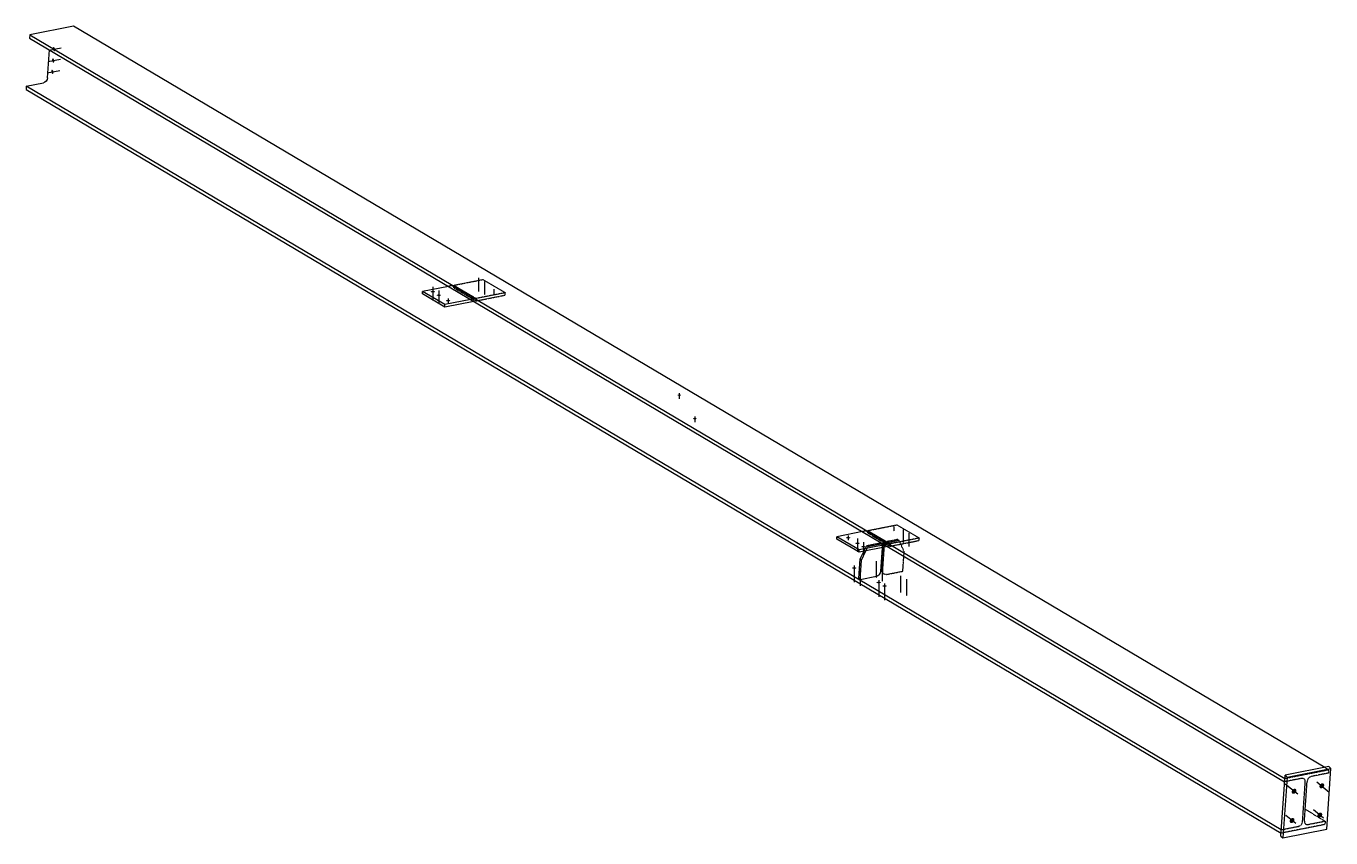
# Model space of a CAD drawing. Header units: millimetres. Extents: x 19 to 64856, y 9 to 4911.
# Drawn here: x 51043 to 58784, y 96 to 4911 of the extents above; entities that cross this region are included whole.
import ezdxf

# ---------------------------------------------------------------- set-up
doc = ezdxf.new("R2010")
doc.units = ezdxf.units.MM
doc.linetypes.add('DXK_LINE_DOT2', pattern=[3.9198, 1.9599, -1.9599])
doc.layers.add('STÅL', color=7, linetype='Continuous')

msp = doc.modelspace()

# ---------------------------------------------------------------- hatches: boundary and pattern name
at = {"layer": 'STÅL', "linetype": 'Continuous'}
for points in [[(51214.2, 4775.5), (51214.6, 4772.8), (51214.7, 4770.2), (51214.5, 4767.8), (51214.1, 4765.6), (51213.4, 4763.9), (51212.5, 4762.6), (51211.4, 4761.8), (51210.1, 4761.5), (51208.8, 4761.8), (51207.4, 4762.7), (51206.1, 4764.1), (51204.9, 4765.9), (51203.8, 4768.1), (51202.9, 4770.5), (51202.2, 4773.2), (51201.8, 4775.8), (51201.7, 4778.4), (51201.9, 4780.9), (51202.3, 4783), (51203, 4784.8), (51204, 4786.1), (51205.1, 4786.9), (51206.3, 4787.1), (51207.7, 4786.8), (51209, 4786), (51210.4, 4784.6), (51211.6, 4782.8), (51212.7, 4780.6), (51213.6, 4778.1)], [(51205.1, 4641), (51205.5, 4638.4), (51205.6, 4635.7), (51205.4, 4633.3), (51205, 4631.2), (51204.3, 4629.4), (51203.3, 4628.1), (51202.2, 4627.3), (51201, 4627), (51199.6, 4627.3), (51198.3, 4628.2), (51196.9, 4629.6), (51195.7, 4631.4), (51194.6, 4633.6), (51193.7, 4636), (51193.1, 4638.7), (51192.7, 4641.3), (51192.6, 4644), (51192.8, 4646.4), (51193.2, 4648.5), (51193.9, 4650.3), (51194.8, 4651.6), (51196, 4652.4), (51197.2, 4652.7), (51198.5, 4652.3), (51199.9, 4651.5), (51201.2, 4650.1), (51202.4, 4648.3), (51203.5, 4646.1), (51204.4, 4643.7)], [(51209.6, 4708.3), (51210, 4705.6), (51210.1, 4703), (51210, 4700.6), (51209.5, 4698.4), (51208.8, 4696.6), (51207.9, 4695.3), (51206.8, 4694.5), (51205.5, 4694.3), (51204.2, 4694.6), (51202.8, 4695.5), (51201.5, 4696.8), (51200.3, 4698.6), (51199.2, 4700.8), (51198.3, 4703.3), (51197.7, 4705.9), (51197.3, 4708.6), (51197.2, 4711.2), (51197.3, 4713.6), (51197.8, 4715.8), (51198.5, 4717.5), (51199.4, 4718.9), (51200.5, 4719.6), (51201.8, 4719.9), (51203.1, 4719.6), (51204.5, 4718.7), (51205.8, 4717.4), (51207, 4715.5), (51208.1, 4713.4), (51209, 4710.9)], [(53456.4, 3331.3), (53453.7, 3331.4), (53451.1, 3331.7), (53448.7, 3332.1), (53446.7, 3332.8), (53445.1, 3333.5), (53444, 3334.4), (53443.4, 3335.3), (53443.4, 3336.2), (53444, 3337.1), (53445.1, 3338), (53446.7, 3338.7), (53448.7, 3339.3), (53451.1, 3339.8), (53453.7, 3340.1), (53456.4, 3340.2), (53459.1, 3340.1), (53461.7, 3339.8), (53464, 3339.3), (53466, 3338.7), (53467.6, 3338), (53468.7, 3337.1), (53469.3, 3336.2), (53469.3, 3335.3), (53468.7, 3334.4), (53467.6, 3333.5), (53466, 3332.8), (53464, 3332.1), (53461.7, 3331.7), (53459.1, 3331.4)], [(53491.4, 3310.6), (53488.7, 3310.7), (53486.1, 3310.9), (53483.7, 3311.4), (53481.7, 3312), (53480.1, 3312.8), (53479, 3313.6), (53478.4, 3314.5), (53478.4, 3315.5), (53479, 3316.4), (53480.1, 3317.2), (53481.7, 3318), (53483.7, 3318.6), (53486.1, 3319.1), (53488.7, 3319.4), (53491.4, 3319.5), (53494.1, 3319.4), (53496.7, 3319.1), (53499, 3318.6), (53501, 3318), (53502.6, 3317.2), (53503.7, 3316.4), (53504.3, 3315.5), (53504.3, 3314.5), (53503.7, 3313.6), (53502.6, 3312.8), (53501, 3312), (53499, 3311.4), (53496.7, 3310.9), (53494.1, 3310.7)], [(53546.4, 3278), (53543.7, 3278.1), (53541.1, 3278.4), (53538.7, 3278.8), (53536.7, 3279.5), (53535.1, 3280.2), (53534, 3281.1), (53533.4, 3282), (53533.4, 3282.9), (53534, 3283.8), (53535.1, 3284.7), (53536.7, 3285.4), (53538.7, 3286), (53541.1, 3286.5), (53543.7, 3286.8), (53546.4, 3286.9), (53549.1, 3286.8), (53551.7, 3286.5), (53554, 3286), (53556, 3285.4), (53557.6, 3284.7), (53558.7, 3283.8), (53559.3, 3282.9), (53559.3, 3282), (53558.7, 3281.1), (53557.6, 3280.2), (53556, 3279.5), (53554, 3278.8), (53551.7, 3278.4), (53549.1, 3278.1)], [(54918.2, 2718.7), (54915.9, 2718.8), (54913.7, 2719), (54911.7, 2719.4), (54910, 2719.9), (54908.7, 2720.6), (54907.7, 2721.3), (54907.2, 2722.1), (54907.2, 2722.8), (54907.7, 2723.6), (54908.7, 2724.3), (54910, 2725), (54911.7, 2725.5), (54913.7, 2725.9), (54915.9, 2726.1), (54918.2, 2726.2), (54920.5, 2726.1), (54922.7, 2725.9), (54924.6, 2725.5), (54926.4, 2725), (54927.7, 2724.3), (54928.6, 2723.6), (54929.1, 2722.8), (54929.1, 2722.1), (54928.6, 2721.3), (54927.7, 2720.6), (54926.4, 2719.9), (54924.6, 2719.4), (54922.7, 2719), (54920.5, 2718.8)], [(55010.8, 2579), (55008.5, 2579.1), (55006.3, 2579.3), (55004.3, 2579.7), (55002.6, 2580.2), (55001.3, 2580.9), (55000.3, 2581.6), (54999.9, 2582.4), (54999.9, 2583.2), (55000.3, 2583.9), (55001.3, 2584.6), (55002.6, 2585.3), (55004.3, 2585.8), (55006.3, 2586.2), (55008.5, 2586.4), (55010.8, 2586.5), (55013.1, 2586.4), (55015.3, 2586.2), (55017.3, 2585.8), (55019, 2585.3), (55020.3, 2584.6), (55021.3, 2583.9), (55021.7, 2583.2), (55021.7, 2582.4), (55021.3, 2581.6), (55020.3, 2580.9), (55019, 2580.2), (55017.3, 2579.7), (55015.3, 2579.3), (55013.1, 2579.1)], [(55920.1, 1871.8), (55917.4, 1871.9), (55914.8, 1872.2), (55912.5, 1872.6), (55910.5, 1873.3), (55908.9, 1874), (55907.8, 1874.9), (55907.2, 1875.8), (55907.2, 1876.7), (55907.8, 1877.6), (55908.9, 1878.5), (55910.5, 1879.2), (55912.5, 1879.8), (55914.8, 1880.3), (55917.4, 1880.6), (55920.1, 1880.7), (55922.8, 1880.6), (55925.4, 1880.3), (55927.8, 1879.8), (55929.8, 1879.2), (55931.4, 1878.5), (55932.5, 1877.6), (55933.1, 1876.7), (55933.1, 1875.8), (55932.5, 1874.9), (55931.4, 1874), (55929.8, 1873.3), (55927.8, 1872.6), (55925.4, 1872.2), (55922.8, 1871.9)], [(55975.1, 1839.2), (55972.4, 1839.3), (55969.8, 1839.6), (55967.5, 1840.1), (55965.5, 1840.7), (55963.9, 1841.4), (55962.8, 1842.3), (55962.2, 1843.2), (55962.2, 1844.1), (55962.8, 1845), (55963.9, 1845.9), (55965.5, 1846.6), (55967.5, 1847.2), (55969.8, 1847.7), (55972.4, 1848), (55975.1, 1848.1), (55977.8, 1848), (55980.4, 1847.7), (55982.8, 1847.2), (55984.8, 1846.6), (55986.4, 1845.9), (55987.5, 1845), (55988.1, 1844.1), (55988.1, 1843.2), (55987.5, 1842.3), (55986.4, 1841.4), (55984.8, 1840.7), (55982.8, 1840.1), (55980.4, 1839.6), (55977.8, 1839.3)], [(56010.1, 1818.5), (56007.4, 1818.6), (56004.8, 1818.9), (56002.5, 1819.3), (56000.5, 1819.9), (55998.9, 1820.7), (55997.8, 1821.5), (55997.2, 1822.5), (55997.2, 1823.4), (55997.8, 1824.3), (55998.9, 1825.1), (56000.5, 1825.9), (56002.5, 1826.5), (56004.8, 1827), (56007.4, 1827.3), (56010.1, 1827.4), (56012.8, 1827.3), (56015.4, 1827), (56017.8, 1826.5), (56019.8, 1825.9), (56021.4, 1825.1), (56022.5, 1824.3), (56023.1, 1823.4), (56023.1, 1822.5), (56022.5, 1821.5), (56021.4, 1820.7), (56019.8, 1819.9), (56017.8, 1819.3), (56015.4, 1818.9), (56012.8, 1818.6)], [(55956, 1692.4), (55953.3, 1692.5), (55950.7, 1692.7), (55948.3, 1693.2), (55946.3, 1693.8), (55944.7, 1694.6), (55943.6, 1695.4), (55943, 1696.3), (55943, 1697.3), (55943.6, 1698.2), (55944.7, 1699), (55946.3, 1699.8), (55948.3, 1700.4), (55950.7, 1700.9), (55953.3, 1701.2), (55956, 1701.3), (55958.7, 1701.2), (55961.3, 1700.9), (55963.6, 1700.4), (55965.6, 1699.8), (55967.2, 1699), (55968.3, 1698.2), (55968.9, 1697.3), (55968.9, 1696.3), (55968.3, 1695.4), (55967.2, 1694.6), (55965.6, 1693.8), (55963.6, 1693.2), (55961.3, 1692.7), (55958.7, 1692.5)], [(56101, 1606.5), (56098.3, 1606.6), (56095.7, 1606.8), (56093.3, 1607.3), (56091.3, 1607.9), (56089.7, 1608.7), (56088.6, 1609.5), (56088, 1610.4), (56088, 1611.4), (56088.6, 1612.3), (56089.7, 1613.1), (56091.3, 1613.9), (56093.3, 1614.5), (56095.7, 1615), (56098.3, 1615.3), (56101, 1615.4), (56103.7, 1615.3), (56106.3, 1615), (56108.6, 1614.5), (56110.6, 1613.9), (56112.2, 1613.1), (56113.3, 1612.3), (56113.9, 1611.4), (56113.9, 1610.4), (56113.3, 1609.5), (56112.2, 1608.7), (56110.6, 1607.9), (56108.6, 1607.3), (56106.3, 1606.8), (56103.7, 1606.6)], [(56136, 1585.7), (56133.3, 1585.8), (56130.7, 1586.1), (56128.3, 1586.6), (56126.3, 1587.2), (56124.7, 1588), (56123.6, 1588.8), (56123, 1589.7), (56123, 1590.6), (56123.6, 1591.6), (56124.7, 1592.4), (56126.3, 1593.2), (56128.3, 1593.8), (56130.7, 1594.2), (56133.3, 1594.5), (56136, 1594.6), (56138.7, 1594.5), (56141.3, 1594.2), (56143.6, 1593.8), (56145.6, 1593.2), (56147.2, 1592.4), (56148.3, 1591.6), (56148.9, 1590.6), (56148.9, 1589.7), (56148.3, 1588.8), (56147.2, 1588), (56145.6, 1587.2), (56143.6, 1586.6), (56141.3, 1586.1), (56138.7, 1585.8)], [(58555.6, 380.6), (58558, 383.1), (58560.7, 385.1), (58563.7, 386.6), (58566.7, 387.4), (58569.6, 387.6), (58572.4, 387.2), (58574.8, 386.1), (58576.8, 384.4), (58578.4, 382.2), (58579.4, 379.6), (58579.7, 376.7), (58579.5, 373.6), (58578.6, 370.4), (58577.1, 367.4), (58575.2, 364.5), (58572.8, 362.1), (58570, 360.1), (58567.1, 358.6), (58564.1, 357.7), (58561.2, 357.5), (58558.4, 358), (58556, 359.1), (58553.9, 360.7), (58552.4, 362.9), (58551.4, 365.6), (58551.1, 368.5), (58551.3, 371.6), (58552.2, 374.7), (58553.7, 377.8)], [(58720.2, 412.8), (58722.6, 415.3), (58725.3, 417.3), (58728.2, 418.8), (58731.2, 419.7), (58734.1, 419.9), (58736.9, 419.4), (58739.3, 418.3), (58741.4, 416.6), (58742.9, 414.4), (58743.9, 411.8), (58744.2, 408.9), (58744, 405.8), (58743.1, 402.7), (58741.7, 399.6), (58739.7, 396.8), (58737.3, 394.3), (58734.6, 392.3), (58731.7, 390.8), (58728.7, 390), (58725.7, 389.8), (58723, 390.2), (58720.5, 391.3), (58718.5, 393), (58716.9, 395.2), (58716, 397.8), (58715.6, 400.7), (58715.9, 403.8), (58716.7, 407), (58718.2, 410)], [(58708.4, 239.5), (58710.8, 242), (58713.5, 244), (58716.4, 245.4), (58719.4, 246.3), (58722.3, 246.5), (58725.1, 246.1), (58727.6, 245), (58729.6, 243.3), (58731.1, 241.1), (58732.1, 238.5), (58732.5, 235.6), (58732.2, 232.4), (58731.3, 229.3), (58729.9, 226.2), (58727.9, 223.4), (58725.5, 221), (58722.8, 218.9), (58719.9, 217.5), (58716.9, 216.6), (58713.9, 216.4), (58711.2, 216.9), (58708.7, 217.9), (58706.7, 219.6), (58705.2, 221.8), (58704.2, 224.4), (58703.8, 227.4), (58704.1, 230.5), (58705, 233.6), (58706.4, 236.7)], [(58543.8, 207), (58546.2, 209.5), (58548.9, 211.5), (58551.9, 213), (58554.9, 213.8), (58557.8, 214), (58560.6, 213.6), (58563, 212.5), (58565, 210.8), (58566.6, 208.6), (58567.6, 206), (58567.9, 203.1), (58567.7, 200), (58566.8, 196.8), (58565.3, 193.8), (58563.4, 190.9), (58561, 188.5), (58558.2, 186.4), (58555.3, 185), (58552.3, 184.1), (58549.4, 183.9), (58546.6, 184.4), (58544.2, 185.5), (58542.1, 187.1), (58540.6, 189.3), (58539.6, 192), (58539.3, 194.9), (58539.5, 198), (58540.4, 201.1), (58541.9, 204.2)]]:
    msp.add_hatch(color=96, dxfattribs=at).paths.add_polyline_path(points)

# ---------------------------------------------------------------- linework, layer by layer
at = {"layer": 'STÅL', "color": 2, "linetype": 'Continuous'}
for p, q in [((51324.8, 4911.3), (51065, 4860)), ((58747.9, 513.9), (51324.8, 4911.3)), ((51065, 4860), (51063.6, 4839.7)), ((51063.6, 4839.7), (58509.1, 429)), ((51065, 4860), (58510.5, 449.3)), ((51170.5, 4604.1), (51181.7, 4769.8)), ((51044.3, 4555.2), (51145.4, 4575.1)), ((51154.5, 4578.7), (51145.4, 4575.1)), ((51162.4, 4585.5), (51154.5, 4578.7)), ((51168, 4594.4), (51162.4, 4585.5)), ((51170.5, 4604.1), (51168, 4594.4)), ((51044.3, 4555.2), (51042.9, 4534.8)), ((51042.9, 4534.8), (58488.4, 124.1)), ((58489.8, 144.5), (51044.3, 4555.2)), ((53548.4, 3367.7), (53395.6, 3337.6)), ((53395.6, 3323.5), (53395.6, 3337.6)), ((53528.1, 3259.1), (53395.6, 3337.6)), ((53528.1, 3245), (53395.6, 3323.5)), ((53680.9, 3289.2), (53528.1, 3259.1)), ((53698.7, 3278.7), (53528.1, 3245)), ((53528.1, 3245), (53528.1, 3259.1)), ((56004.6, 1912.7), (55851.8, 1882.5)), ((55851.8, 1868.4), (55851.8, 1882.5)), ((55984.3, 1804), (55851.8, 1882.5)), ((55984.3, 1789.9), (55851.8, 1868.4)), ((56137.1, 1834.2), (55984.3, 1804)), ((56155, 1823.6), (55984.3, 1789.9)), ((55984.3, 1789.9), (55984.3, 1804)), ((55990.9, 1750.4), (56013.4, 1795.7)), ((55998.4, 1744.3), (56025.1, 1798)), ((56113.3, 1675.9), (56122.9, 1817.3)), ((55983, 1633.9), (55990.9, 1750.4)), ((55990.4, 1627.7), (55998.4, 1744.3)), ((55998.4, 1744.3), (55990.9, 1750.4)), ((55990.4, 1627.7), (55983, 1633.9)), ((56088.3, 1647), (55990.4, 1627.7)), ((56095.6, 1649.7), (56088.3, 1647)), ((56101.6, 1653.8), (56095.6, 1649.7)), ((56107.5, 1660.3), (56102.8, 1654.8)), ((56108.4, 1661.8), (56111.7, 1668.2)), ((56111.7, 1668.2), (56113.3, 1675.9)), ((58487.2, 106.2), (58511.7, 467.3)), ((58771.5, 518.6), (58511.7, 467.3)), ((58511.7, 467.3), (58524.1, 457.1)), ((58524.1, 457.1), (58784, 508.4)), ((58759.4, 147.3), (58784, 508.4)), ((58784, 508.4), (58771.5, 518.6)), ((58524.1, 457.1), (58499.6, 96)), ((58509.1, 429), (58510.5, 449.3)), ((58487.2, 106.2), (58499.6, 96)), ((58488.4, 124.1), (58489.8, 144.5)), ((58499.6, 96), (58759.4, 147.3))]:
    msp.add_line(p, q, dxfattribs=at)
at = {"layer": 'STÅL', "color": 96, "linetype": 'Continuous'}
for p, q in [((51177.9, 4768.3), (51251.5, 4782.9)), ((51168.8, 4633.9), (51242.4, 4648.4)), ((51173.3, 4701.1), (51247, 4715.6)), ((53456.4, 3363.9), (53456.4, 3284.1)), ((53491.4, 3343.2), (53491.4, 3263.3)), ((53546.4, 3296.5), (53546.4, 3268.3)), ((54918.2, 2734.7), (54918.2, 2701.3)), ((55010.8, 2595), (55010.8, 2561.6)), ((55920.1, 1890.3), (55920.1, 1862.1)), ((55975.1, 1871.8), (55975.1, 1792)), ((56010.1, 1851.1), (56010.1, 1771.2)), ((55956, 1710.9), (55956, 1612.2)), ((56101, 1625), (56101, 1526.3)), ((56136, 1604.3), (56136, 1505.6)), ((58587.2, 354.6), (58513.3, 415.5)), ((58700.6, 428.9), (58774.6, 368)), ((58740, 213.5), (58680.9, 262.1)), ((58575.4, 181), (58516.4, 229.6))]:
    msp.add_line(p, q, dxfattribs=at)
at = {"layer": 'STÅL', "color": 7, "linetype": 'DXK_LINE_DOT2'}
for p, q in [((53579.6, 3373.9), (53752.8, 3408.1)), ((53752.8, 3408.1), (53885.3, 3329.6)), ((53568.8, 3371.8), (53548.4, 3367.7)), ((53568.8, 3371.8), (53701.3, 3293.3)), ((53579.6, 3359.8), (53579.6, 3373.9)), ((53712.1, 3295.4), (53579.6, 3373.9)), ((53579.6, 3359.8), (53712.1, 3281.3)), ((53885.3, 3329.6), (53712.1, 3295.4)), ((53885.3, 3315.5), (53885.3, 3329.6)), ((53701.3, 3293.3), (53680.9, 3289.2)), ((53701.3, 3279.2), (53698.7, 3278.7)), ((53701.3, 3279.2), (53701.3, 3293.3)), ((53712.1, 3281.3), (53885.3, 3315.5)), ((53712.1, 3281.3), (53712.1, 3295.4)), ((56035.9, 1918.8), (56209.1, 1953)), ((56209.1, 1953), (56341.6, 1874.5)), ((56025, 1916.7), (56004.6, 1912.7)), ((56025, 1916.7), (56157.5, 1838.2)), ((56035.9, 1904.7), (56035.9, 1918.8)), ((56168.4, 1840.3), (56035.9, 1918.8)), ((56035.9, 1904.7), (56168.4, 1826.2)), ((56215, 1866.3), (56128.4, 1849.2)), ((56222.5, 1860.2), (56135.9, 1843.1)), ((56341.6, 1874.5), (56168.4, 1840.3)), ((56168.4, 1826.2), (56341.6, 1860.4)), ((56215, 1866.3), (56222.5, 1860.2)), ((56252.2, 1794.4), (56222.5, 1860.2)), ((56341.6, 1860.4), (56341.6, 1874.5)), ((56013.4, 1795.7), (56030.5, 1829.9)), ((56025.1, 1798), (56037.9, 1823.7)), ((56030.5, 1829.9), (56117.1, 1847)), ((56037.9, 1823.7), (56030.5, 1829.9)), ((56124.5, 1840.8), (56037.9, 1823.7)), ((56117.1, 1847), (56124.5, 1840.8)), ((56128.4, 1849.2), (56117.2, 1684.2)), ((56122.9, 1817.3), (56124.5, 1840.8)), ((56124.7, 1678.1), (56135.9, 1843.1)), ((56135.9, 1843.1), (56128.4, 1849.2)), ((56157.5, 1838.2), (56137.1, 1834.2)), ((56157.5, 1824.1), (56155, 1823.6)), ((56157.5, 1824.1), (56157.5, 1838.2)), ((56168.4, 1826.2), (56168.4, 1840.3)), ((56244.3, 1677.8), (56252.2, 1794.4)), ((56102.4, 1654.4), (56101.6, 1653.8)), ((56102.4, 1654.4), (56102.8, 1654.8)), ((56107.9, 1660.8), (56107.5, 1660.3)), ((56107.9, 1660.8), (56108.4, 1661.8)), ((56117.2, 1684.2), (56117.9, 1677)), ((56117.9, 1677), (56120.7, 1670.9)), ((56120.7, 1670.9), (56125.5, 1666.6)), ((56125.3, 1670.9), (56124.7, 1678.1)), ((56128.2, 1664.8), (56125.3, 1670.9)), ((56125.5, 1666.6), (56133, 1660.4)), ((56133, 1660.4), (56128.2, 1664.8)), ((56139.3, 1658.3), (56133, 1660.4)), ((56146.4, 1658.5), (56139.3, 1658.3)), ((56146.4, 1658.5), (56244.3, 1677.8)), ((58510.5, 449.3), (58770.3, 500.6)), ((58768.9, 480.3), (58667.8, 460.4)), ((58770.3, 500.6), (58747.9, 513.9)), ((58770.3, 500.6), (58768.9, 480.3)), ((58610.2, 449), (58509.1, 429)), ((58619.1, 448.9), (58610.2, 449)), ((58615.9, 193.4), (58632, 429.2)), ((58626.3, 445.1), (58619.1, 448.9)), ((58630.8, 438.2), (58626.3, 445.1)), ((58626.8, 195.6), (58642.8, 431.3)), ((58632, 429.2), (58630.8, 438.2)), ((58645.2, 441), (58642.8, 431.3)), ((58650.8, 449.9), (58645.2, 441)), ((58658.8, 456.7), (58650.8, 449.9)), ((58667.8, 460.4), (58658.8, 456.7)), ((58631.5, 265.7), (58749.6, 195.8)), ((58748.2, 175.4), (58488.4, 124.1)), ((58489.8, 144.5), (58590.9, 164.4)), ((58590.9, 164.4), (58600, 168.1)), ((58600, 168.1), (58607.9, 174.8)), ((58607.9, 174.8), (58613.5, 183.8)), ((58613.5, 183.8), (58615.9, 193.4)), ((58626.8, 195.6), (58627.9, 186.6)), ((58627.9, 186.6), (58632.5, 179.7)), ((58632.5, 179.7), (58639.7, 175.9)), ((58639.7, 175.9), (58648.5, 175.8)), ((58648.5, 175.8), (58749.6, 195.8)), ((58749.6, 195.8), (58748.2, 175.4))]:
    msp.add_line(p, q, dxfattribs=at)
at = {"layer": 'STÅL', "color": 96, "linetype": 'DXK_LINE_DOT2'}
for p, q in [((53727, 3417.4), (53727, 3337.5)), ((53762, 3396.6), (53762, 3316.8)), ((53817, 3350), (53817, 3321.8)), ((56190.8, 1943.8), (56190.8, 1915.6)), ((56245.8, 1925.3), (56245.8, 1845.4)), ((56280.8, 1904.5), (56280.8, 1824.7)), ((56085.9, 1736.6), (56085.9, 1637.9)), ((56120.9, 1715.8), (56120.9, 1617.2)), ((55991, 1690.2), (55991, 1591.5)), ((56230.9, 1650.7), (56230.9, 1552)), ((56265.9, 1629.9), (56265.9, 1531.3))]:
    msp.add_line(p, q, dxfattribs=at)

doc.saveas('drawing.dxf')
